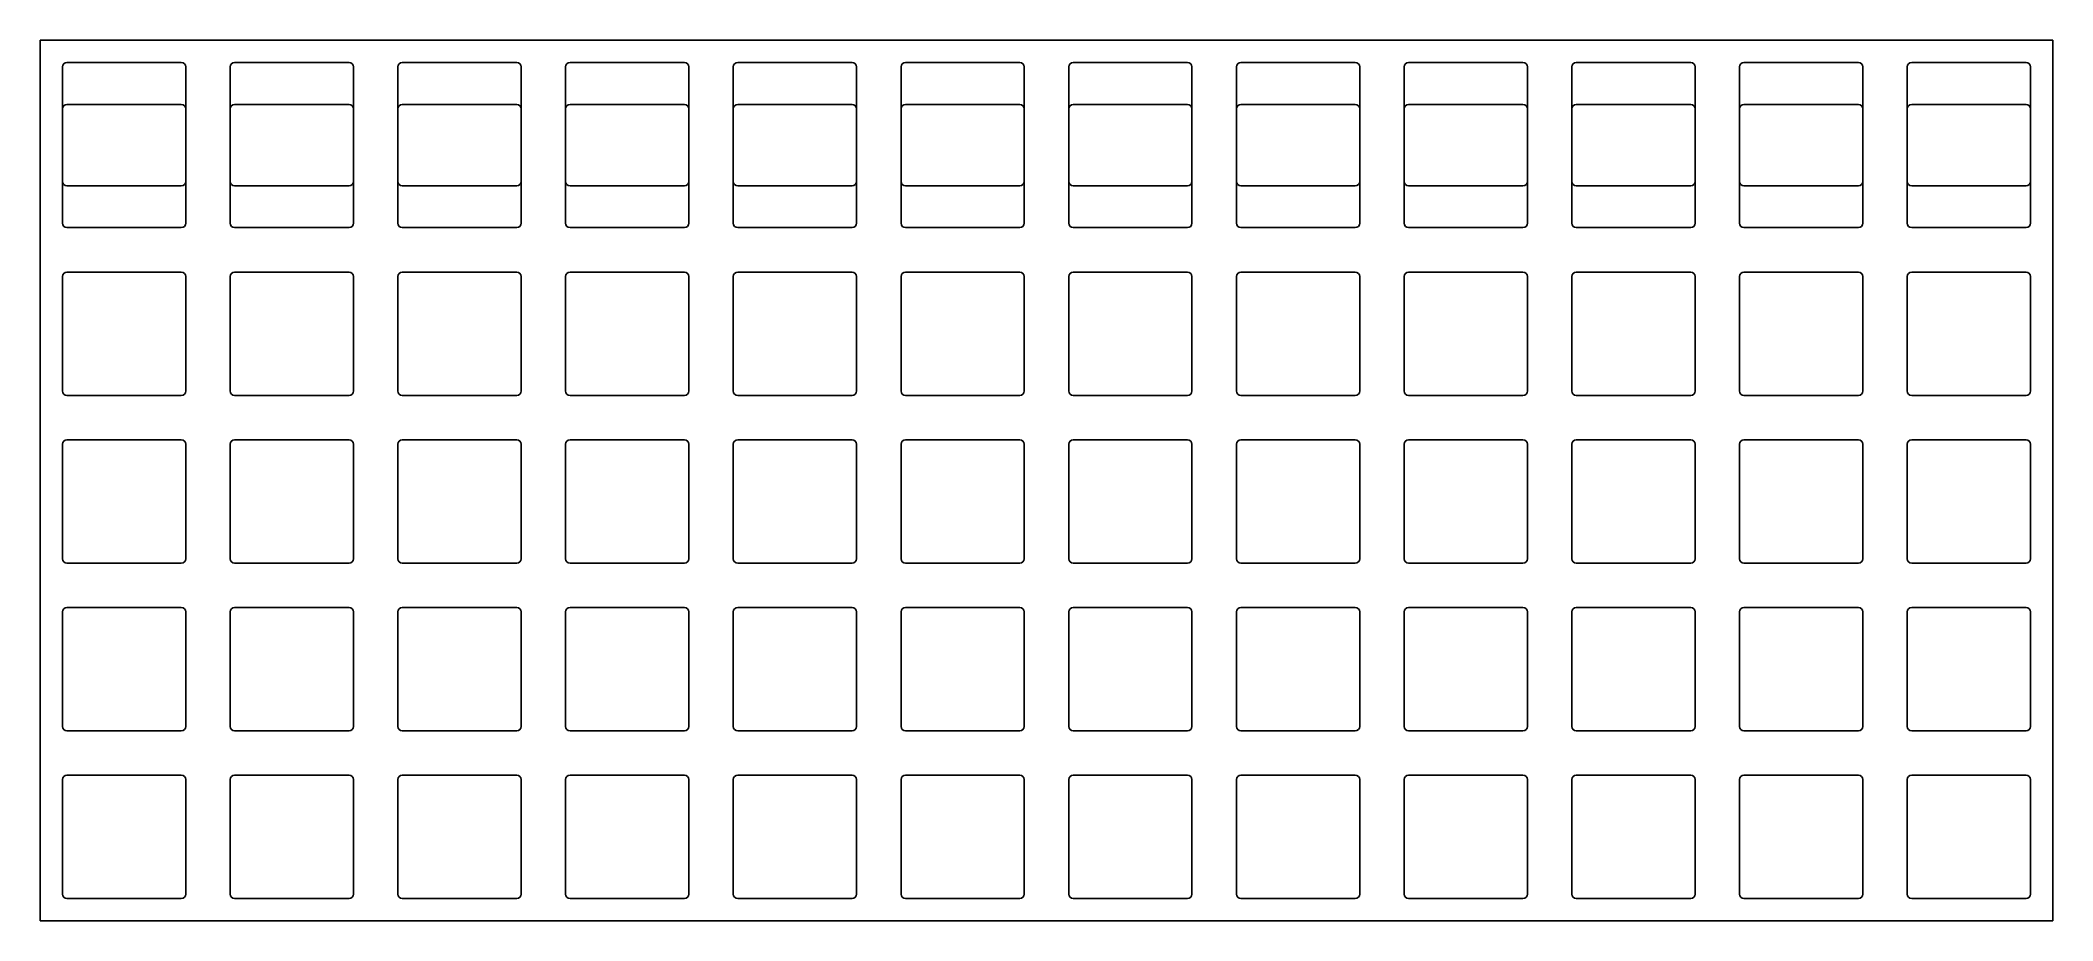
# Model space of a CAD drawing. Header units: millimetres. Extents: x 0 to 229, y -100 to 0.
import ezdxf

# ---------------------------------------------------------------- set-up
doc = ezdxf.new("R2010")
doc.units = ezdxf.units.MM

msp = doc.modelspace()

# ---------------------------------------------------------------- linework, layer by layer
for p, q in [((0, 0), (228.6, 0)), ((0, -100.0125), (0, 0)), ((228.6, -100.0125), (228.6, 0)), ((2.525, -3.025), (2.525, -16.025)), ((3.025, -2.525), (16.025, -2.525)), ((16.525, -3.025), (16.525, -16.025)), ((21.575, -3.025), (21.575, -16.025)), ((22.075, -2.525), (35.075, -2.525)), ((35.575, -3.025), (35.575, -16.025)), ((40.625, -3.025), (40.625, -16.025)), ((41.125, -2.525), (54.125, -2.525)), ((54.625, -3.025), (54.625, -16.025)), ((59.675, -3.025), (59.675, -16.025)), ((60.175, -2.525), (73.175, -2.525)), ((73.675, -3.025), (73.675, -16.025)), ((78.725, -3.025), (78.725, -16.025)), ((79.225, -2.525), (92.225, -2.525)), ((92.725, -3.025), (92.725, -16.025)), ((97.775, -3.025), (97.775, -16.025)), ((98.275, -2.525), (111.275, -2.525)), ((111.775, -3.025), (111.775, -16.025)), ((116.825, -3.025), (116.825, -16.025)), ((117.325, -2.525), (130.325, -2.525)), ((130.825, -3.025), (130.825, -16.025)), ((135.875, -3.025), (135.875, -16.025)), ((136.375, -2.525), (149.375, -2.525)), ((149.875, -3.025), (149.875, -16.025)), ((154.925, -3.025), (154.925, -16.025)), ((155.425, -2.525), (168.425, -2.525)), ((168.925, -3.025), (168.925, -16.025)), ((173.975, -3.025), (173.975, -16.025)), ((174.475, -2.525), (187.475, -2.525)), ((187.975, -3.025), (187.975, -16.025)), ((193.025, -3.025), (193.025, -16.025)), ((193.525, -2.525), (206.525, -2.525)), ((207.025, -3.025), (207.025, -16.025)), ((212.075, -3.025), (212.075, -16.025)), ((212.575, -2.525), (225.575, -2.525)), ((226.075, -3.025), (226.075, -16.025)), ((2.525, -7.7875), (2.525, -20.7875)), ((3.025, -7.2875), (16.025, -7.2875)), ((16.525, -7.7875), (16.525, -20.7875)), ((21.575, -7.7875), (21.575, -20.7875)), ((22.075, -7.2875), (35.075, -7.2875)), ((35.575, -7.7875), (35.575, -20.7875)), ((40.625, -7.7875), (40.625, -20.7875)), ((41.125, -7.2875), (54.125, -7.2875)), ((54.625, -7.7875), (54.625, -20.7875)), ((59.675, -7.7875), (59.675, -20.7875)), ((60.175, -7.2875), (73.175, -7.2875)), ((73.675, -7.7875), (73.675, -20.7875)), ((78.725, -7.7875), (78.725, -20.7875)), ((79.225, -7.2875), (92.225, -7.2875)), ((92.725, -7.7875), (92.725, -20.7875)), ((97.775, -7.7875), (97.775, -20.7875)), ((98.275, -7.2875), (111.275, -7.2875)), ((111.775, -7.7875), (111.775, -20.7875)), ((116.825, -7.7875), (116.825, -20.7875)), ((117.325, -7.2875), (130.325, -7.2875)), ((130.825, -7.7875), (130.825, -20.7875)), ((135.875, -7.7875), (135.875, -20.7875)), ((136.375, -7.2875), (149.375, -7.2875)), ((149.875, -7.7875), (149.875, -20.7875)), ((154.925, -7.7875), (154.925, -20.7875)), ((155.425, -7.2875), (168.425, -7.2875)), ((168.925, -7.7875), (168.925, -20.7875)), ((173.975, -7.7875), (173.975, -20.7875)), ((174.475, -7.2875), (187.475, -7.2875)), ((187.975, -7.7875), (187.975, -20.7875)), ((193.025, -7.7875), (193.025, -20.7875)), ((193.525, -7.2875), (206.525, -7.2875)), ((207.025, -7.7875), (207.025, -20.7875)), ((212.075, -7.7875), (212.075, -20.7875)), ((212.575, -7.2875), (225.575, -7.2875)), ((226.075, -7.7875), (226.075, -20.7875)), ((3.025, -16.525), (16.025, -16.525)), ((22.075, -16.525), (35.075, -16.525)), ((41.125, -16.525), (54.125, -16.525)), ((60.175, -16.525), (73.175, -16.525)), ((79.225, -16.525), (92.225, -16.525)), ((98.275, -16.525), (111.275, -16.525)), ((117.325, -16.525), (130.325, -16.525)), ((136.375, -16.525), (149.375, -16.525)), ((155.425, -16.525), (168.425, -16.525)), ((174.475, -16.525), (187.475, -16.525)), ((193.525, -16.525), (206.525, -16.525)), ((212.575, -16.525), (225.575, -16.525)), ((3.025, -21.2875), (16.025, -21.2875)), ((22.075, -21.2875), (35.075, -21.2875)), ((41.125, -21.2875), (54.125, -21.2875)), ((60.175, -21.2875), (73.175, -21.2875)), ((79.225, -21.2875), (92.225, -21.2875)), ((98.275, -21.2875), (111.275, -21.2875)), ((117.325, -21.2875), (130.325, -21.2875)), ((136.375, -21.2875), (149.375, -21.2875)), ((155.425, -21.2875), (168.425, -21.2875)), ((174.475, -21.2875), (187.475, -21.2875)), ((193.525, -21.2875), (206.525, -21.2875)), ((212.575, -21.2875), (225.575, -21.2875)), ((2.525, -26.8375), (2.525, -39.8375)), ((3.025, -26.3375), (16.025, -26.3375)), ((16.525, -26.8375), (16.525, -39.8375)), ((21.575, -26.8375), (21.575, -39.8375)), ((22.075, -26.3375), (35.075, -26.3375)), ((35.575, -26.8375), (35.575, -39.8375)), ((40.625, -26.8375), (40.625, -39.8375)), ((41.125, -26.3375), (54.125, -26.3375)), ((54.625, -26.8375), (54.625, -39.8375)), ((59.675, -26.8375), (59.675, -39.8375)), ((60.175, -26.3375), (73.175, -26.3375)), ((73.675, -26.8375), (73.675, -39.8375)), ((78.725, -26.8375), (78.725, -39.8375)), ((79.225, -26.3375), (92.225, -26.3375)), ((92.725, -26.8375), (92.725, -39.8375)), ((97.775, -26.8375), (97.775, -39.8375)), ((98.275, -26.3375), (111.275, -26.3375)), ((111.775, -26.8375), (111.775, -39.8375)), ((116.825, -26.8375), (116.825, -39.8375)), ((117.325, -26.3375), (130.325, -26.3375)), ((130.825, -26.8375), (130.825, -39.8375)), ((135.875, -26.8375), (135.875, -39.8375)), ((136.375, -26.3375), (149.375, -26.3375)), ((149.875, -26.8375), (149.875, -39.8375)), ((154.925, -26.8375), (154.925, -39.8375)), ((155.425, -26.3375), (168.425, -26.3375)), ((168.925, -26.8375), (168.925, -39.8375)), ((173.975, -26.8375), (173.975, -39.8375)), ((174.475, -26.3375), (187.475, -26.3375)), ((187.975, -26.8375), (187.975, -39.8375)), ((193.025, -26.8375), (193.025, -39.8375)), ((193.525, -26.3375), (206.525, -26.3375)), ((207.025, -26.8375), (207.025, -39.8375)), ((212.075, -26.8375), (212.075, -39.8375)), ((212.575, -26.3375), (225.575, -26.3375)), ((226.075, -26.8375), (226.075, -39.8375)), ((3.025, -40.3375), (16.025, -40.3375)), ((22.075, -40.3375), (35.075, -40.3375)), ((41.125, -40.3375), (54.125, -40.3375)), ((60.175, -40.3375), (73.175, -40.3375)), ((79.225, -40.3375), (92.225, -40.3375)), ((98.275, -40.3375), (111.275, -40.3375)), ((117.325, -40.3375), (130.325, -40.3375)), ((136.375, -40.3375), (149.375, -40.3375)), ((155.425, -40.3375), (168.425, -40.3375)), ((174.475, -40.3375), (187.475, -40.3375)), ((193.525, -40.3375), (206.525, -40.3375)), ((212.575, -40.3375), (225.575, -40.3375)), ((3.025, -45.3875), (16.025, -45.3875)), ((22.075, -45.3875), (35.075, -45.3875)), ((41.125, -45.3875), (54.125, -45.3875)), ((60.175, -45.3875), (73.175, -45.3875)), ((79.225, -45.3875), (92.225, -45.3875)), ((98.275, -45.3875), (111.275, -45.3875)), ((117.325, -45.3875), (130.325, -45.3875)), ((136.375, -45.3875), (149.375, -45.3875)), ((155.425, -45.3875), (168.425, -45.3875)), ((174.475, -45.3875), (187.475, -45.3875)), ((193.525, -45.3875), (206.525, -45.3875)), ((212.575, -45.3875), (225.575, -45.3875)), ((2.525, -45.8875), (2.525, -58.8875)), ((16.525, -45.8875), (16.525, -58.8875)), ((21.575, -45.8875), (21.575, -58.8875)), ((35.575, -45.8875), (35.575, -58.8875)), ((40.625, -45.8875), (40.625, -58.8875)), ((54.625, -45.8875), (54.625, -58.8875)), ((59.675, -45.8875), (59.675, -58.8875)), ((73.675, -45.8875), (73.675, -58.8875)), ((78.725, -45.8875), (78.725, -58.8875)), ((92.725, -45.8875), (92.725, -58.8875)), ((97.775, -45.8875), (97.775, -58.8875)), ((111.775, -45.8875), (111.775, -58.8875)), ((116.825, -45.8875), (116.825, -58.8875)), ((130.825, -45.8875), (130.825, -58.8875)), ((135.875, -45.8875), (135.875, -58.8875)), ((149.875, -45.8875), (149.875, -58.8875)), ((154.925, -45.8875), (154.925, -58.8875)), ((168.925, -45.8875), (168.925, -58.8875)), ((173.975, -45.8875), (173.975, -58.8875)), ((187.975, -45.8875), (187.975, -58.8875)), ((193.025, -45.8875), (193.025, -58.8875)), ((207.025, -45.8875), (207.025, -58.8875)), ((212.075, -45.8875), (212.075, -58.8875)), ((226.075, -45.8875), (226.075, -58.8875)), ((3.025, -59.3875), (16.025, -59.3875)), ((22.075, -59.3875), (35.075, -59.3875)), ((41.125, -59.3875), (54.125, -59.3875)), ((60.175, -59.3875), (73.175, -59.3875)), ((79.225, -59.3875), (92.225, -59.3875)), ((98.275, -59.3875), (111.275, -59.3875)), ((117.325, -59.3875), (130.325, -59.3875)), ((136.375, -59.3875), (149.375, -59.3875)), ((155.425, -59.3875), (168.425, -59.3875)), ((174.475, -59.3875), (187.475, -59.3875)), ((193.525, -59.3875), (206.525, -59.3875)), ((212.575, -59.3875), (225.575, -59.3875)), ((2.525, -64.9375), (2.525, -77.9375)), ((3.025, -64.4375), (16.025, -64.4375)), ((16.525, -64.9375), (16.525, -77.9375)), ((21.575, -64.9375), (21.575, -77.9375)), ((22.075, -64.4375), (35.075, -64.4375)), ((35.575, -64.9375), (35.575, -77.9375)), ((40.625, -64.9375), (40.625, -77.9375)), ((41.125, -64.4375), (54.125, -64.4375)), ((54.625, -64.9375), (54.625, -77.9375)), ((59.675, -64.9375), (59.675, -77.9375)), ((60.175, -64.4375), (73.175, -64.4375)), ((73.675, -64.9375), (73.675, -77.9375)), ((78.725, -64.9375), (78.725, -77.9375)), ((79.225, -64.4375), (92.225, -64.4375)), ((92.725, -64.9375), (92.725, -77.9375)), ((97.775, -64.9375), (97.775, -77.9375)), ((98.275, -64.4375), (111.275, -64.4375)), ((111.775, -64.9375), (111.775, -77.9375)), ((116.825, -64.9375), (116.825, -77.9375)), ((117.325, -64.4375), (130.325, -64.4375)), ((130.825, -64.9375), (130.825, -77.9375)), ((135.875, -64.9375), (135.875, -77.9375)), ((136.375, -64.4375), (149.375, -64.4375)), ((149.875, -64.9375), (149.875, -77.9375)), ((154.925, -64.9375), (154.925, -77.9375)), ((155.425, -64.4375), (168.425, -64.4375)), ((168.925, -64.9375), (168.925, -77.9375)), ((173.975, -64.9375), (173.975, -77.9375)), ((174.475, -64.4375), (187.475, -64.4375)), ((187.975, -64.9375), (187.975, -77.9375)), ((193.025, -64.9375), (193.025, -77.9375)), ((193.525, -64.4375), (206.525, -64.4375)), ((207.025, -64.9375), (207.025, -77.9375)), ((212.075, -64.9375), (212.075, -77.9375)), ((212.575, -64.4375), (225.575, -64.4375)), ((226.075, -64.9375), (226.075, -77.9375)), ((3.025, -78.4375), (16.025, -78.4375)), ((22.075, -78.4375), (35.075, -78.4375)), ((41.125, -78.4375), (54.125, -78.4375)), ((60.175, -78.4375), (73.175, -78.4375)), ((79.225, -78.4375), (92.225, -78.4375)), ((98.275, -78.4375), (111.275, -78.4375)), ((117.325, -78.4375), (130.325, -78.4375)), ((136.375, -78.4375), (149.375, -78.4375)), ((155.425, -78.4375), (168.425, -78.4375)), ((174.475, -78.4375), (187.475, -78.4375)), ((193.525, -78.4375), (206.525, -78.4375)), ((212.575, -78.4375), (225.575, -78.4375)), ((2.525, -83.9875), (2.525, -96.9875)), ((3.025, -83.4875), (16.025, -83.4875)), ((16.525, -83.9875), (16.525, -96.9875)), ((21.575, -83.9875), (21.575, -96.9875)), ((22.075, -83.4875), (35.075, -83.4875)), ((35.575, -83.9875), (35.575, -96.9875)), ((40.625, -83.9875), (40.625, -96.9875)), ((41.125, -83.4875), (54.125, -83.4875)), ((54.625, -83.9875), (54.625, -96.9875)), ((59.675, -83.9875), (59.675, -96.9875)), ((60.175, -83.4875), (73.175, -83.4875)), ((73.675, -83.9875), (73.675, -96.9875)), ((78.725, -83.9875), (78.725, -96.9875)), ((79.225, -83.4875), (92.225, -83.4875)), ((92.725, -83.9875), (92.725, -96.9875)), ((97.775, -83.9875), (97.775, -96.9875)), ((98.275, -83.4875), (111.275, -83.4875)), ((111.775, -83.9875), (111.775, -96.9875)), ((116.825, -83.9875), (116.825, -96.9875)), ((117.325, -83.4875), (130.325, -83.4875)), ((130.825, -83.9875), (130.825, -96.9875)), ((135.875, -83.9875), (135.875, -96.9875)), ((136.375, -83.4875), (149.375, -83.4875)), ((149.875, -83.9875), (149.875, -96.9875)), ((154.925, -83.9875), (154.925, -96.9875)), ((155.425, -83.4875), (168.425, -83.4875)), ((168.925, -83.9875), (168.925, -96.9875)), ((173.975, -83.9875), (173.975, -96.9875)), ((174.475, -83.4875), (187.475, -83.4875)), ((187.975, -83.9875), (187.975, -96.9875)), ((193.025, -83.9875), (193.025, -96.9875)), ((193.525, -83.4875), (206.525, -83.4875)), ((207.025, -83.9875), (207.025, -96.9875)), ((212.075, -83.9875), (212.075, -96.9875)), ((212.575, -83.4875), (225.575, -83.4875)), ((226.075, -83.9875), (226.075, -96.9875)), ((3.025, -97.4875), (16.025, -97.4875)), ((22.075, -97.4875), (35.075, -97.4875)), ((41.125, -97.4875), (54.125, -97.4875)), ((60.175, -97.4875), (73.175, -97.4875)), ((79.225, -97.4875), (92.225, -97.4875)), ((98.275, -97.4875), (111.275, -97.4875)), ((117.325, -97.4875), (130.325, -97.4875)), ((136.375, -97.4875), (149.375, -97.4875)), ((155.425, -97.4875), (168.425, -97.4875)), ((174.475, -97.4875), (187.475, -97.4875)), ((193.525, -97.4875), (206.525, -97.4875)), ((212.575, -97.4875), (225.575, -97.4875)), ((0, -100.0125), (228.6, -100.0125))]:
    msp.add_line(p, q)
for centre, start, end in [((3.025, -3.025), 90, 180), ((16.025, -3.025), 0, 90), ((22.075, -3.025), 90, 180), ((35.075, -3.025), 0, 90), ((41.125, -3.025), 90, 180), ((54.125, -3.025), 0, 90), ((60.175, -3.025), 90, 180), ((73.175, -3.025), 0, 90), ((79.225, -3.025), 90, 180), ((92.225, -3.025), 0, 90), ((98.275, -3.025), 90, 180), ((111.275, -3.025), 0, 90), ((117.325, -3.025), 90, 180), ((130.325, -3.025), 0, 90), ((136.375, -3.025), 90, 180), ((149.375, -3.025), 0, 90), ((155.425, -3.025), 90, 180), ((168.425, -3.025), 0, 90), ((174.475, -3.025), 90, 180), ((187.475, -3.025), 0, 90), ((193.525, -3.025), 90, 180), ((206.525, -3.025), 0, 90), ((212.575, -3.025), 90, 180), ((225.575, -3.025), 0, 90), ((3.025, -7.7875), 90, 180), ((16.025, -7.7875), 0, 90), ((22.075, -7.7875), 90, 180), ((35.075, -7.7875), 0, 90), ((41.125, -7.7875), 90, 180), ((54.125, -7.7875), 0, 90), ((60.175, -7.7875), 90, 180), ((73.175, -7.7875), 0, 90), ((79.225, -7.7875), 90, 180), ((92.225, -7.7875), 0, 90), ((98.275, -7.7875), 90, 180), ((111.275, -7.7875), 0, 90), ((117.325, -7.7875), 90, 180), ((130.325, -7.7875), 0, 90), ((136.375, -7.7875), 90, 180), ((149.375, -7.7875), 0, 90), ((155.425, -7.7875), 90, 180), ((168.425, -7.7875), 0, 90), ((174.475, -7.7875), 90, 180), ((187.475, -7.7875), 0, 90), ((193.525, -7.7875), 90, 180), ((206.525, -7.7875), 0, 90), ((212.575, -7.7875), 90, 180), ((225.575, -7.7875), 0, 90), ((3.025, -16.025), 180, 270), ((16.025, -16.025), 270, 0), ((22.075, -16.025), 180, 270), ((35.075, -16.025), 270, 0), ((41.125, -16.025), 180, 270), ((54.125, -16.025), 270, 0), ((60.175, -16.025), 180, 270), ((73.175, -16.025), 270, 0), ((79.225, -16.025), 180, 270), ((92.225, -16.025), 270, 0), ((98.275, -16.025), 180, 270), ((111.275, -16.025), 270, 0), ((117.325, -16.025), 180, 270), ((130.325, -16.025), 270, 0), ((136.375, -16.025), 180, 270), ((149.375, -16.025), 270, 0), ((155.425, -16.025), 180, 270), ((168.425, -16.025), 270, 0), ((174.475, -16.025), 180, 270), ((187.475, -16.025), 270, 0), ((193.525, -16.025), 180, 270), ((206.525, -16.025), 270, 0), ((212.575, -16.025), 180, 270), ((225.575, -16.025), 270, 0), ((3.025, -20.7875), 180, 270), ((16.025, -20.7875), 270, 0), ((22.075, -20.7875), 180, 270), ((35.075, -20.7875), 270, 0), ((41.125, -20.7875), 180, 270), ((54.125, -20.7875), 270, 0), ((60.175, -20.7875), 180, 270), ((73.175, -20.7875), 270, 0), ((79.225, -20.7875), 180, 270), ((92.225, -20.7875), 270, 0), ((98.275, -20.7875), 180, 270), ((111.275, -20.7875), 270, 0), ((117.325, -20.7875), 180, 270), ((130.325, -20.7875), 270, 0), ((136.375, -20.7875), 180, 270), ((149.375, -20.7875), 270, 0), ((155.425, -20.7875), 180, 270), ((168.425, -20.7875), 270, 0), ((174.475, -20.7875), 180, 270), ((187.475, -20.7875), 270, 0), ((193.525, -20.7875), 180, 270), ((206.525, -20.7875), 270, 0), ((212.575, -20.7875), 180, 270), ((225.575, -20.7875), 270, 0), ((3.025, -26.8375), 90, 180), ((16.025, -26.8375), 0, 90), ((22.075, -26.8375), 90, 180), ((35.075, -26.8375), 0, 90), ((41.125, -26.8375), 90, 180), ((54.125, -26.8375), 0, 90), ((60.175, -26.8375), 90, 180), ((73.175, -26.8375), 0, 90), ((79.225, -26.8375), 90, 180), ((92.225, -26.8375), 0, 90), ((98.275, -26.8375), 90, 180), ((111.275, -26.8375), 0, 90), ((117.325, -26.8375), 90, 180), ((130.325, -26.8375), 0, 90), ((136.375, -26.8375), 90, 180), ((149.375, -26.8375), 0, 90), ((155.425, -26.8375), 90, 180), ((168.425, -26.8375), 0, 90), ((174.475, -26.8375), 90, 180), ((187.475, -26.8375), 0, 90), ((193.525, -26.8375), 90, 180), ((206.525, -26.8375), 0, 90), ((212.575, -26.8375), 90, 180), ((225.575, -26.8375), 0, 90), ((3.025, -39.8375), 180, 270), ((16.025, -39.8375), 270, 0), ((22.075, -39.8375), 180, 270), ((35.075, -39.8375), 270, 0), ((41.125, -39.8375), 180, 270), ((54.125, -39.8375), 270, 0), ((60.175, -39.8375), 180, 270), ((73.175, -39.8375), 270, 0), ((79.225, -39.8375), 180, 270), ((92.225, -39.8375), 270, 0), ((98.275, -39.8375), 180, 270), ((111.275, -39.8375), 270, 0), ((117.325, -39.8375), 180, 270), ((130.325, -39.8375), 270, 0), ((136.375, -39.8375), 180, 270), ((149.375, -39.8375), 270, 0), ((155.425, -39.8375), 180, 270), ((168.425, -39.8375), 270, 0), ((174.475, -39.8375), 180, 270), ((187.475, -39.8375), 270, 0), ((193.525, -39.8375), 180, 270), ((206.525, -39.8375), 270, 0), ((212.575, -39.8375), 180, 270), ((225.575, -39.8375), 270, 0), ((3.025, -45.8875), 90, 180), ((16.025, -45.8875), 0, 90), ((22.075, -45.8875), 90, 180), ((35.075, -45.8875), 0, 90), ((41.125, -45.8875), 90, 180), ((54.125, -45.8875), 0, 90), ((60.175, -45.8875), 90, 180), ((73.175, -45.8875), 0, 90), ((79.225, -45.8875), 90, 180), ((92.225, -45.8875), 0, 90), ((98.275, -45.8875), 90, 180), ((111.275, -45.8875), 0, 90), ((117.325, -45.8875), 90, 180), ((130.325, -45.8875), 0, 90), ((136.375, -45.8875), 90, 180), ((149.375, -45.8875), 0, 90), ((155.425, -45.8875), 90, 180), ((168.425, -45.8875), 0, 90), ((174.475, -45.8875), 90, 180), ((187.475, -45.8875), 0, 90), ((193.525, -45.8875), 90, 180), ((206.525, -45.8875), 0, 90), ((212.575, -45.8875), 90, 180), ((225.575, -45.8875), 0, 90), ((3.025, -58.8875), 180, 270), ((16.025, -58.8875), 270, 0), ((22.075, -58.8875), 180, 270), ((35.075, -58.8875), 270, 0), ((41.125, -58.8875), 180, 270), ((54.125, -58.8875), 270, 0), ((60.175, -58.8875), 180, 270), ((73.175, -58.8875), 270, 0), ((79.225, -58.8875), 180, 270), ((92.225, -58.8875), 270, 0), ((98.275, -58.8875), 180, 270), ((111.275, -58.8875), 270, 0), ((117.325, -58.8875), 180, 270), ((130.325, -58.8875), 270, 0), ((136.375, -58.8875), 180, 270), ((149.375, -58.8875), 270, 0), ((155.425, -58.8875), 180, 270), ((168.425, -58.8875), 270, 0), ((174.475, -58.8875), 180, 270), ((187.475, -58.8875), 270, 0), ((193.525, -58.8875), 180, 270), ((206.525, -58.8875), 270, 0), ((212.575, -58.8875), 180, 270), ((225.575, -58.8875), 270, 0), ((3.025, -64.9375), 90, 180), ((16.025, -64.9375), 0, 90), ((22.075, -64.9375), 90, 180), ((35.075, -64.9375), 0, 90), ((41.125, -64.9375), 90, 180), ((54.125, -64.9375), 0, 90), ((60.175, -64.9375), 90, 180), ((73.175, -64.9375), 0, 90), ((79.225, -64.9375), 90, 180), ((92.225, -64.9375), 0, 90), ((98.275, -64.9375), 90, 180), ((111.275, -64.9375), 0, 90), ((117.325, -64.9375), 90, 180), ((130.325, -64.9375), 0, 90), ((136.375, -64.9375), 90, 180), ((149.375, -64.9375), 0, 90), ((155.425, -64.9375), 90, 180), ((168.425, -64.9375), 0, 90), ((174.475, -64.9375), 90, 180), ((187.475, -64.9375), 0, 90), ((193.525, -64.9375), 90, 180), ((206.525, -64.9375), 0, 90), ((212.575, -64.9375), 90, 180), ((225.575, -64.9375), 0, 90), ((3.025, -77.9375), 180, 270), ((16.025, -77.9375), 270, 0), ((22.075, -77.9375), 180, 270), ((35.075, -77.9375), 270, 0), ((41.125, -77.9375), 180, 270), ((54.125, -77.9375), 270, 0), ((60.175, -77.9375), 180, 270), ((73.175, -77.9375), 270, 0), ((79.225, -77.9375), 180, 270), ((92.225, -77.9375), 270, 0), ((98.275, -77.9375), 180, 270), ((111.275, -77.9375), 270, 0), ((117.325, -77.9375), 180, 270), ((130.325, -77.9375), 270, 0), ((136.375, -77.9375), 180, 270), ((149.375, -77.9375), 270, 0), ((155.425, -77.9375), 180, 270), ((168.425, -77.9375), 270, 0), ((174.475, -77.9375), 180, 270), ((187.475, -77.9375), 270, 0), ((193.525, -77.9375), 180, 270), ((206.525, -77.9375), 270, 0), ((212.575, -77.9375), 180, 270), ((225.575, -77.9375), 270, 0), ((3.025, -83.9875), 90, 180), ((16.025, -83.9875), 0, 90), ((22.075, -83.9875), 90, 180), ((35.075, -83.9875), 0, 90), ((41.125, -83.9875), 90, 180), ((54.125, -83.9875), 0, 90), ((60.175, -83.9875), 90, 180), ((73.175, -83.9875), 0, 90), ((79.225, -83.9875), 90, 180), ((92.225, -83.9875), 0, 90), ((98.275, -83.9875), 90, 180), ((111.275, -83.9875), 0, 90), ((117.325, -83.9875), 90, 180), ((130.325, -83.9875), 0, 90), ((136.375, -83.9875), 90, 180), ((149.375, -83.9875), 0, 90), ((155.425, -83.9875), 90, 180), ((168.425, -83.9875), 0, 90), ((174.475, -83.9875), 90, 180), ((187.475, -83.9875), 0, 90), ((193.525, -83.9875), 90, 180), ((206.525, -83.9875), 0, 90), ((212.575, -83.9875), 90, 180), ((225.575, -83.9875), 0, 90), ((3.025, -96.9875), 180, 270), ((16.025, -96.9875), 270, 0), ((22.075, -96.9875), 180, 270), ((35.075, -96.9875), 270, 0), ((41.125, -96.9875), 180, 270), ((54.125, -96.9875), 270, 0), ((60.175, -96.9875), 180, 270), ((73.175, -96.9875), 270, 0), ((79.225, -96.9875), 180, 270), ((92.225, -96.9875), 270, 0), ((98.275, -96.9875), 180, 270), ((111.275, -96.9875), 270, 0), ((117.325, -96.9875), 180, 270), ((130.325, -96.9875), 270, 0), ((136.375, -96.9875), 180, 270), ((149.375, -96.9875), 270, 0), ((155.425, -96.9875), 180, 270), ((168.425, -96.9875), 270, 0), ((174.475, -96.9875), 180, 270), ((187.475, -96.9875), 270, 0), ((193.525, -96.9875), 180, 270), ((206.525, -96.9875), 270, 0), ((212.575, -96.9875), 180, 270), ((225.575, -96.9875), 270, 0)]:
    msp.add_arc(centre, 0.5, start, end)

doc.saveas('drawing.dxf')
